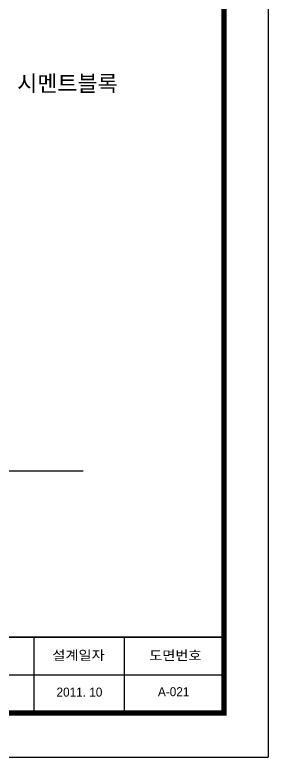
# Model space of a CAD drawing. Extents: x 186583 to 203403, y -172622 to -160742.
# Drawn here: x 200871 to 203403, y -172622 to -165206 of the extents above; entities that cross this region are included whole.
import ezdxf
from ezdxf.enums import TextEntityAlignment as Align

# ---------------------------------------------------------------- set-up
doc = ezdxf.new("R2010")
doc.units = 0
doc.header["$LTSCALE"] = 50
doc.header["$MEASUREMENT"] = 0
for name, color, linetype in [('COR', 4, 'CONTINUOUS'), ('DIM', 7, 'CONTINUOUS'), ('HAT', 5, 'CONTINUOUS'), ('W-2', 2, 'CONTINUOUS'), ('WAL', 3, 'CONTINUOUS')]:
    doc.layers.add(name, color=color, linetype=linetype)
doc.styles.add('HY울릉도M', font='HYWULM_0.TTF')
doc.styles.add('현창', font='HYWULM_0.TTF')

# ---------------------------------------------------------------- blocks, each defined once
blk = doc.blocks.new('20')
at = {"layer": 'COR', "linetype": 'Continuous'}
for p, q in [((298824, -53606), (298824, -57398)), ((303324, -53606), (303324, -57398)), ((308324, -55502), (230424, -55502)), ((308324, -55502), (230424, -55502))]:
    blk.add_line(p, q, dxfattribs=at)
at = {"layer": 'COR', "linetype": 'Continuous', "const_width": 270}
blk.add_lwpolyline([(230424, -2398), (230424, -57398), (308324, -57398), (308324, -2398)], close=True, dxfattribs=at)
at = {"layer": 'COR', "linetype": 'Continuous', "const_width": 94.8}
blk.add_lwpolyline([(308324, -53606), (230424, -53606)], dxfattribs=at)
at = {"layer": 'HAT'}
for p in [(310524, -198), (226424, -59598)]:
    blk.add_line(p, (310524, -59598), dxfattribs=at)
at = {"layer": 'WAL', "linetype": 'Continuous', "style": 'HY울릉도M', "width": 1.1}
for s, p in [('설계일자', (299737, -54743)), ('도면번호', (304577, -54755))]:
    blk.add_text(s, height=474.3, dxfattribs=at).set_placement(p)

msp = doc.modelspace()

# ---------------------------------------------------------------- linework, layer by layer
at = {"layer": 'W-2'}
msp.add_line((200733.65757, -169762.93201), (201553.22214, -169762.93201), dxfattribs=at)

# ---------------------------------------------------------------- block references
at = {"layer": 'WAL', "xscale": 0.2000000000698492, "yscale": 0.1999999999534339, "zscale": 0.2000000000000001}
msp.add_blockref('20', (141297.96933, -160702.74794), dxfattribs=at)

# ---------------------------------------------------------------- texts
at = {"layer": 'DIM', "style": '현창'}
msp.add_text('시멘트블록', height=160, dxfattribs=at).set_placement((200894.57778, -165971.07392))
at = {"layer": 'WAL', "linetype": 'Continuous', "style": 'HY울릉도M'}
msp.add_text('2011. 10', height=90, dxfattribs=at).set_placement((201516.9551, -171972.56886), align=Align.MIDDLE_CENTER)
at = {"layer": 'WAL', "style": 'HY울릉도M'}
msp.add_text('A-021', height=90, dxfattribs=at).set_placement((202458.63555, -172013.7386), align=Align.CENTER)

doc.saveas('drawing.dxf')
